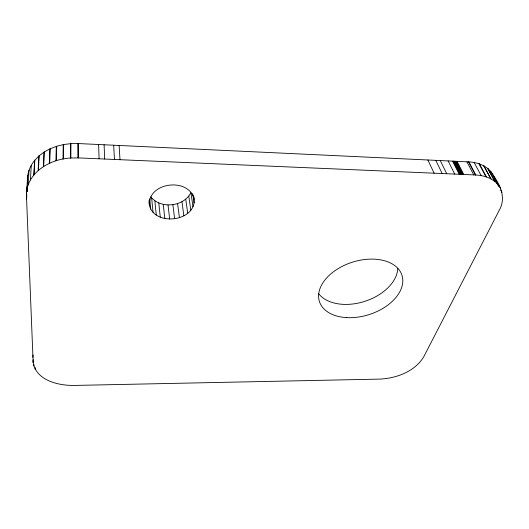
<?xml version="1.0" encoding="UTF-8"?>
<svg xmlns="http://www.w3.org/2000/svg" width="529" height="529" viewBox="0 0 529 529"><rect width="100%" height="100%" fill="white"/><g stroke="black" fill="none" stroke-linecap="round" stroke-linejoin="round"><path stroke-width="0.79" d="M493.2 175.119C500.712 185.805 506.332 198.355 499.059 210.641L423.775 356.744C414.789 371.583 396.558 378.275 379.921 379.095L74.04 385.443C58.369 385.628 35.992 380.51 33.142 362.259L26.45 195.532C26.119 172.573 50.387 158.905 70.853 157.999L70.939 143.63L78.318 143.557L468.509 161.894C479.419 162.218 491.778 167.733 494.734 179.146M70.377 158.059L70.469 143.69M148.966 200.696C148.675 228.164 199.77 222.974 193.693 196.094M63.454 158.931L63.678 144.529L70.939 143.63M62.997 159.044L63.235 144.642M55.929 160.842L56.299 146.407M56.352 160.677L56.722 146.249L63.678 144.529M49.329 163.408L49.832 148.947M49.719 163.203L50.209 148.742L56.722 146.249M43.358 166.688L43.973 152.193M35.099 369.169L35.165 367.569M43.702 166.437L44.31 151.942L50.209 148.742M33.142 362.259L33.254 359.859M33.182 362.484L33.287 360.084M33.796 365.989L33.869 364.395M32.943 357.313L33.056 354.913M38.148 170.589L38.862 156.062M38.432 170.305L39.139 155.784L44.31 151.942M33.803 175.026L34.597 160.472L39.139 155.784M34.028 174.715L34.815 160.161M34.597 160.472C29.452 166.741 26.761 174.848 27.448 182.955M30.418 179.886L31.271 165.306M28.05 185.064L29.035 170.12M26.45 195.532L27.68 175.463M26.536 197.714L26.734 194.341M26.946 191.207L27.244 186.208M26.569 198.58L26.695 195.439M26.959 191.577L27.257 186.492M26.602 199.4L26.734 196.411M27.039 191.531L27.244 188.278M150.732 196.808C160.657 209.286 183.629 206.879 190.903 192.682L193.006 206.76M70.853 157.999L78.378 157.907L475.412 174.967C485.139 175.377 495.832 179.199 500.513 188.35M490.813 171.495L498.179 184.7M494.827 179.404L495.62 180.845M495.924 181.308L498.801 186.625M500.692 189.971L501.975 192.397M487.864 168.513L495.012 181.526M487.612 168.348L494.754 181.361M483.956 165.888L491.057 178.908M483.658 165.756L490.76 178.782M479.353 163.871L486.409 176.911M479.023 163.785L486.072 176.825M474.169 162.529L481.159 175.582M468.873 161.934L475.783 175.006M468.509 161.894L475.412 174.967M466.889 161.821L473.766 174.894M457.03 161.358L463.754 174.464M456.335 161.325L463.047 174.438M455.548 161.285L462.253 174.405M454.715 161.246L461.4 174.365M453.895 161.206L460.567 174.332M453.161 161.173L459.827 174.299M452.586 161.147L459.245 174.272M448.129 160.935L454.715 174.081M440.273 160.565L446.734 173.737M435.777 160.36L442.171 173.538M427.855 159.983L434.124 173.195M194.169 199.221C188.946 176.911 147.505 182.075 149.416 205.444M192.721 193.647L194.136 203.024M188.78 196.16L190.83 210.244M185.745 199.221L187.735 213.319M181.956 201.721L183.874 215.839M177.592 203.546L179.437 217.683M172.871 204.617L174.623 218.775M168.01 204.882L169.677 219.052M163.236 204.326L164.817 218.51M158.773 202.964L160.287 217.168M154.852 200.861L156.293 215.078M151.658 198.117L153.046 212.341M149.733 198.798L150.712 209.074M119.131 145.475L119.99 159.692M113.695 145.224L114.449 159.454M104.101 144.767L104.669 159.037M98.619 144.51L99.082 158.793M78.318 143.557L78.378 157.907M77.842 143.564L77.895 157.913M397.782 268.322A42.644 27.627 -17.8 0 1 364.772 301.358A42.644 27.627 -17.8 0 1 318.676 293.701M346.786 317.631A43.312 27.501 -17.6 0 0 402.08 275.642A43.312 27.501 -17.6 0 0 333.224 271.966A43.312 27.501 -17.6 0 0 346.786 317.631"/></g></svg>
